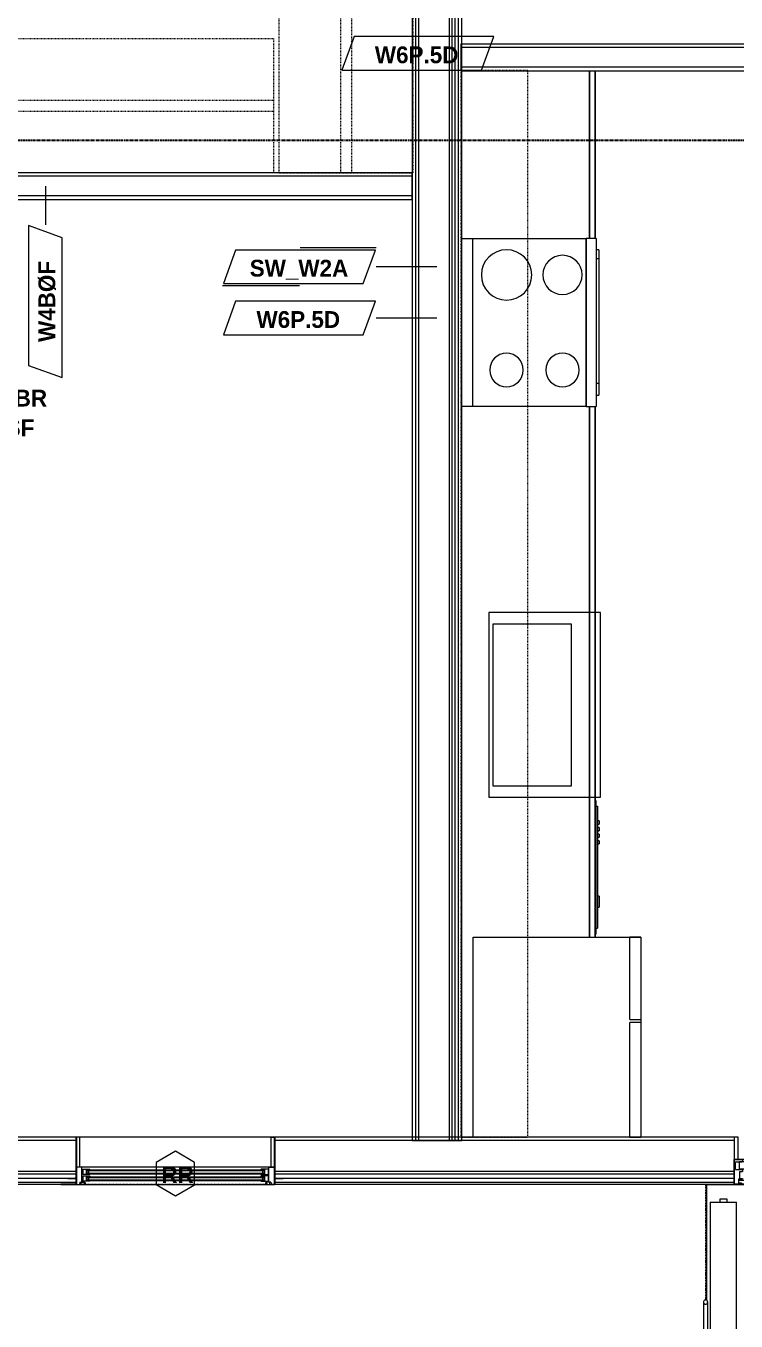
# Model space of a CAD drawing. Header units: inches. Extents: x -4058 to -1781, y 9814 to 12264.
# Drawn here: x -3412.2 to -3285.3, y 9956.2 to 10187.7 of the extents above; entities that cross this region are included whole.
import ezdxf

# ---------------------------------------------------------------- set-up
doc = ezdxf.new("R2010")
doc.units = ezdxf.units.IN
doc.header["$MEASUREMENT"] = 0
for name, pattern in [('Center 1_4_', [0.53125, 0.25, -0.09375, 0.09375, -0.09375]), ('Dash', [0.25, 0.125, -0.125]), ('Grid Line 1_2_', [0.875, 0.5, -0.125, 0.125, -0.125])]:
    doc.linetypes.add(name, pattern=pattern)
for name, color, linetype, lineweight in [('0-1', 7, 'Continuous', 5), ('0-2', 7, 'Continuous', 9), ('A-AREA-IDEN', 2, 'Continuous', 9), ('A-DETL-CNTR-1', 7, 'Center 1_4_', 9), ('A-DETL-GENF-1', 7, 'Continuous', 9), ('A-DETL-GENF-2', 92, 'Continuous', 18), ('A-DETL-GENF-HDLN-1', 7, 'Dash', 9), ('A-DETL-GENF-HDLN-2', 1, 'Continuous', 18), ('A-DOOR', 31, 'Continuous', 18), ('A-DOOR-1', 7, 'Continuous', 9), ('A-DOOR-FRAM-1', 7, 'Continuous', 9), ('A-FLOR-1', 7, 'Continuous', 9), ('A-FLOR-HRAL-1', 7, 'Continuous', 9), ('A-GLAZ', 151, 'Continuous', 18), ('A-GLAZ-1', 10, 'Continuous', 30), ('A-GLAZ-2', 7, 'Continuous', 9), ('A-GLAZ-IDEN', 152, 'Continuous', 9), ('A-WALL', 113, 'Continuous', 18), ('A-WALL-1', 7, 'Continuous', 9), ('A-WALL-2', 250, 'Continuous', 18), ('A-WALL-3', 113, 'Continuous', 9), ('A-WALL-IDEN', 211, 'Continuous', 9), ('I-WALL-1', 7, 'Continuous', 9), ('P-SANR-FIXT', 6, 'Continuous', 9), ('Q-CASE', 31, 'Continuous', 9), ('Q-CASE-HDLN', 31, 'Dash', 9), ('Q-SPCQ', 91, 'Continuous', 9), ('S-BEAM-1', 7, 'Continuous', 9), ('S-GRID-1', 1, 'Grid Line 1_2_', 30)]:
    doc.layers.add(name, color=color, linetype=linetype, lineweight=lineweight)
doc.styles.add('Century Gothic_B', font='GOTHICB.TTF', dxfattribs={"height": 3})

# ---------------------------------------------------------------- blocks, each defined once
blk = doc.blocks.new('Door-Sliding-Marvin-2_Panel_Patio_Door-Essential - LL-MARVIN ESSENTIAL SLIDING - 6_-0_X6_-10_ - 2ND FLOOR 2-3440891-UNIT PLANS - 2ND FLOOR')
at = {"layer": 'A-DETL-GENF-1'}
for p, q in [((-32.87, 2.72), (-32.87, 2.27)), ((-32.61, 2.72), (-32.61, 2.27))]:
    blk.add_line(p, q, dxfattribs=at)
at = {"layer": 'A-DETL-GENF-2'}
for p, q in [((-37.25, 3.19), (-37.25, 3.23)), ((-35.75, 3.23), (-37.25, 3.23)), ((-35.91, 3.19), (-37.25, 3.19)), ((-35.91, 3.19), (-35.91, 3.08)), ((-35.75, 3.08), (-35.91, 3.08)), ((-35, 4.28), (-35.75, 4.28)), ((-35.75, 4.28), (-35.75, -0.19)), ((-35, 3.31), (-35, 4.28)), ((-34.25, 3.31), (-35, 3.31)), ((-34.81, 3.19), (-32.46, 3.19)), ((-34.81, 1.94), (-34.81, 3.19)), ((-34.25, 3.19), (-34.25, 3.31)), ((-32.38, 2.87), (-33.09, 2.87)), ((-33.09, 2.87), (-33.09, 2.12)), ((-32.98, 2.72), (-32.98, 2.87)), ((-32.46, 3.19), (-32.38, 2.87)), ((-35.5, 1.62), (-35.5, 0.25)), ((-35.5, 1.62), (-34.25, 1.62)), ((-35.5, 0.25), (-34.39, 0.25)), ((-32.41, 1.94), (-34.81, 1.94)), ((-34.39, 0.25), (-34.25, 0.1)), ((-34.25, 1.62), (-34.25, 1.94)), ((-34.25, -0.19), (-34.25, 0.1)), ((-33.09, 2.12), (-32.34, 2.12)), ((-32.98, 2.27), (-32.98, 2.12)), ((-32.34, 2), (-32.41, 1.94)), ((-32.34, 2.12), (-32.34, 2)), ((-35.75, -0.19), (-34.25, -0.19)), ((-35.06, -0.22), (-35.75, -0.22)), ((-35.75, -0.22), (-35.75, -4.19)), ((-35.06, -4.19), (-35.06, -0.22)), ((35.06, -0.22), (35.06, -4.19)), ((35.75, -0.22), (35.06, -0.22)), ((35.75, -4.19), (35.75, -0.22)), ((-35.75, -4.19), (-35.06, -4.19)), ((35.06, -4.19), (35.75, -4.19))]:
    blk.add_line(p, q, dxfattribs=at)
at = {"layer": 'A-DETL-GENF-HDLN-1'}
blk.add_line((1.75, 3.94), (33.01, 3.94), dxfattribs=at)
at = {"layer": 'A-DETL-GENF-HDLN-2'}
for p, q in [((-32.87, 2.72), (-32.87, 2.27)), ((-32.61, 2.72), (-32.61, 2.27)), ((-1.29, 3.19), (-1.38, 2.87)), ((-1.38, 2.87), (-0.66, 2.87)), ((0.87, 3.19), (-1.29, 3.19)), ((-1.14, 2.72), (-1.14, 2.27)), ((-0.88, 2.72), (-0.88, 2.27)), ((-0.77, 2.72), (-0.77, 2.87)), ((-0.66, 2.87), (-0.66, 2.12)), ((-0.24, 4.05), (-0.24, 3.53)), ((0.34, 4.05), (-0.24, 4.05)), ((-0.24, 3.53), (1.51, 3.53)), ((0.6, 4.36), (0.34, 4.05)), ((1.35, 4.36), (0.6, 4.36)), ((0.87, 1.72), (0.87, 3.19)), ((1.35, 4.05), (1.35, 4.36)), ((1.35, 4.05), (1.51, 4.05)), ((1.51, 3.69), (1.51, 4.05)), ((1.71, 3.69), (1.51, 3.69)), ((1.51, 3.65), (1.75, 3.65)), ((1.51, 3.53), (1.51, 3.65)), ((1.64, 3.83), (1.64, 3.94)), ((1.75, 3.94), (1.64, 3.94)), ((1.64, 3.83), (1.71, 3.83)), ((1.71, 3.83), (1.71, 3.69)), ((1.75, 3.65), (1.75, 3.94)), ((33.01, 3.94), (33.12, 3.94)), ((33.01, 3.65), (33.01, 3.94)), ((33.25, 3.65), (33.01, 3.65)), ((33.12, 3.83), (33.05, 3.83)), ((33.05, 3.83), (33.05, 3.69)), ((33.05, 3.69), (33.25, 3.69)), ((33.12, 3.83), (33.12, 3.94)), ((33.25, 3.69), (33.25, 4.05)), ((33.41, 4.05), (33.25, 4.05)), ((33.25, 3.53), (33.25, 3.65)), ((35, 3.53), (33.25, 3.53)), ((33.41, 4.05), (33.41, 4.36)), ((33.41, 4.36), (34.16, 4.36)), ((34.16, 4.36), (34.42, 4.05)), ((34.25, 3.19), (34.25, 3.31)), ((34.25, 3.31), (35, 3.31)), ((34.81, 3.19), (34.25, 3.19)), ((34.42, 4.05), (35, 4.05)), ((34.81, 1.94), (34.81, 3.19)), ((35, 4.28), (35.75, 4.28)), ((35, 3.31), (35, 4.28)), ((35.75, 4.28), (35.75, -0.19)), ((35.75, 3.23), (37.25, 3.23)), ((35.75, 3.08), (35.9, 3.08)), ((35.9, 3.19), (35.9, 3.08)), ((35.9, 3.19), (37.25, 3.19)), ((37.25, 3.19), (37.25, 3.23)), ((-0.66, 2.12), (-1.41, 2.12)), ((-1.41, 2.12), (-1.41, 2)), ((-1.41, 2), (-1.34, 1.94)), ((-1.34, 1.94), (0.87, 1.94)), ((0.24, 1.82), (-0.88, 1.72)), ((-0.88, 0.25), (-0.88, 1.72)), ((-0.88, 1.5), (1.29, 1.5)), ((1.34, 0.25), (-0.88, 0.25)), ((-0.77, 2.27), (-0.77, 2.12)), ((-0.43, 1.68), (0.43, 1.76)), ((-0.43, 1.58), (-0.43, 1.68)), ((-0.24, 1.58), (-0.43, 1.58)), ((-0.24, 1.62), (0.87, 1.72)), ((-0.24, 1.62), (-0.24, 1.7)), ((-0.24, 1.51), (-0.24, 1.58)), ((0.24, 1.93), (0.24, 1.86)), ((0.24, 1.86), (0.43, 1.86)), ((0.24, 1.82), (0.24, 1.74)), ((0.43, 1.86), (0.43, 1.76)), ((0.66, 1.19), (0.66, 0.44)), ((1.37, 1.19), (0.66, 1.19)), ((0.66, 0.44), (1.41, 0.44)), ((0.77, 1.04), (0.77, 1.19)), ((0.77, 0.58), (0.77, 0.44)), ((0.88, 1.04), (0.88, 0.58)), ((1.14, 1.04), (1.14, 0.58)), ((1.29, 1.5), (1.37, 1.19)), ((1.41, 0.31), (1.34, 0.25)), ((1.41, 0.44), (1.41, 0.31)), ((33.16, 0.44), (32.41, 0.44)), ((32.41, 0.44), (32.41, 0.31)), ((32.41, 0.31), (32.47, 0.25)), ((32.52, 1.5), (32.44, 1.19)), ((32.44, 1.19), (33.16, 1.19)), ((32.47, 0.25), (34.84, 0.25)), ((34.84, 1.5), (32.52, 1.5)), ((32.68, 1.04), (32.68, 0.58)), ((32.93, 1.04), (32.93, 0.58)), ((33.04, 1.04), (33.04, 1.19)), ((33.04, 0.58), (33.04, 0.44)), ((33.16, 1.19), (33.16, 0.44)), ((34.81, 1.94), (34.25, 1.94)), ((34.25, 1.62), (34.25, 1.94)), ((35.5, 1.62), (34.25, 1.62)), ((34.39, 0.25), (34.25, 0.1)), ((34.25, -0.19), (34.25, 0.1)), ((35.5, 0.25), (34.39, 0.25)), ((34.84, 0.25), (34.84, 1.5)), ((35.5, 1.62), (35.5, 0.25)), ((35.75, -0.19), (34.25, -0.19))]:
    blk.add_line(p, q, dxfattribs=at)
at = {"layer": 'A-DOOR'}
for p, q in [((-32.98, 2.87), (-0.77, 2.87)), ((-32.98, 2.72), (-0.77, 2.72)), ((-32.98, 2.27), (-0.77, 2.27)), ((-32.98, 2.12), (-0.77, 2.12)), ((0.77, 1.19), (33.04, 1.19)), ((0.77, 1.04), (33.04, 1.04)), ((0.77, 0.58), (33.04, 0.58)), ((0.77, 0.44), (33.04, 0.44))]:
    blk.add_line(p, q, dxfattribs=at)
at = {"layer": 'A-DOOR-1'}
for p, q in [((-35.75, 4.25), (35.75, 4.25)), ((-35.75, 4.19), (-35.75, 4.25)), ((-35.75, 4.19), (35.75, 4.19)), ((35.75, 4.25), (35.75, 4.19)), ((40.68, 4.25), (35.75, 4.25)), ((40.68, 4.19), (40.68, 4.25))]:
    blk.add_line(p, q, dxfattribs=at)
at = {"layer": 'A-DOOR-FRAM-1'}
for p, q in [((35.75, 4.28), (-35.75, 4.28)), ((-35.75, 4.28), (-35.75, -0.19)), ((35.75, -0.19), (35.75, 4.28)), ((-35.75, -0.19), (35.75, -0.19))]:
    blk.add_line(p, q, dxfattribs=at)
blk = doc.blocks.new('Window-Double_Hung-Marvin-Essential - 1-WIDE _TEMP LOWER_ ESDH3066-3454270-UNIT PLANS - 2ND FLOOR')
at = {"layer": 'A-DETL-GENF-HDLN-1'}
blk.add_line((16.1, 4.22), (-16.5, 4.22), dxfattribs=at)
at = {"layer": 'A-DETL-GENF-HDLN-2'}
for p, q in [((-19.25, 3.23), (-19.25, 3.19)), ((-17.75, 3.23), (-19.25, 3.23)), ((-19.25, 3.19), (-17.9, 3.19)), ((-17.9, 3.19), (-17.9, 3.08)), ((-17.9, 3.08), (-17.75, 3.08)), ((-17.75, 4.28), (-17.16, 4.28)), ((-17.75, 4.28), (-17.75, 1.19)), ((-17.08, 3.87), (-17.16, 4.28)), ((-17.08, 3.87), (-16.19, 3.87)), ((-16.85, 4.25), (-16.85, 3.87)), ((-16.3, 4.25), (-16.85, 4.25)), ((-16.38, 3.77), (-16.72, 3.77)), ((-16.72, 3.77), (-16.72, 1.19)), ((-15.34, 3.69), (-16.56, 3.69)), ((-16.56, 2.75), (-16.56, 3.69)), ((-16.56, 2.75), (-15.34, 2.75)), ((-15.34, 2.47), (-16.56, 2.47)), ((-16.56, 1.53), (-16.56, 2.47)), ((-16.38, 3.87), (-16.38, 3.77)), ((-16.3, 4.01), (-16.3, 4.25)), ((-16.18, 4.01), (-16.3, 4.01)), ((-16.19, 3.97), (-16.1, 3.97)), ((-16.19, 3.87), (-16.19, 3.97)), ((-16.18, 4.22), (-16.1, 4.22)), ((-16.18, 4.22), (-16.18, 4.01)), ((-16.1, 3.97), (-16.1, 4.22)), ((-15.94, 2.87), (-15.94, 3.59)), ((-15.94, 3.59), (-15.28, 3.59)), ((-15.28, 2.87), (-15.94, 2.87)), ((-15.94, 1.65), (-15.94, 2.37)), ((-15.94, 2.37), (-15.28, 2.37)), ((-15.84, 2.88), (-15.84, 3.57)), ((-15.84, 1.66), (-15.84, 2.35)), ((-15.54, 3.01), (-15.54, 3.45)), ((-15.34, 3.69), (-15.28, 3.63)), ((-15.34, 2.75), (-15.28, 2.81)), ((-15.34, 2.47), (-15.28, 2.41)), ((-15.28, 3.59), (-15.28, 3.63)), ((-15.28, 2.81), (-15.28, 2.87)), ((-15.28, 2.37), (-15.28, 2.41)), ((15.34, 3.69), (15.28, 3.63)), ((15.28, 3.59), (15.28, 3.63)), ((15.94, 3.59), (15.28, 3.59)), ((15.28, 2.81), (15.28, 2.87)), ((15.28, 2.87), (15.94, 2.87)), ((15.34, 2.75), (15.28, 2.81)), ((15.34, 2.47), (15.28, 2.41)), ((15.28, 2.37), (15.28, 2.41)), ((15.94, 2.37), (15.28, 2.37)), ((15.34, 3.69), (16.56, 3.69)), ((16.56, 2.75), (15.34, 2.75)), ((15.34, 2.47), (16.56, 2.47)), ((15.54, 3.01), (15.54, 3.45)), ((15.84, 2.88), (15.84, 3.57)), ((15.84, 1.66), (15.84, 2.35)), ((15.94, 2.87), (15.94, 3.59)), ((15.94, 1.65), (15.94, 2.37)), ((16.18, 4.22), (16.1, 4.22)), ((16.1, 3.97), (16.1, 4.22)), ((16.19, 3.97), (16.1, 3.97)), ((16.18, 4.22), (16.18, 4.01)), ((16.18, 4.01), (16.3, 4.01)), ((16.19, 3.87), (16.19, 3.97)), ((17.08, 3.87), (16.19, 3.87)), ((16.3, 4.01), (16.3, 4.25)), ((16.3, 4.25), (16.85, 4.25)), ((16.38, 3.87), (16.38, 3.77)), ((16.38, 3.77), (16.72, 3.77)), ((16.56, 2.75), (16.56, 3.69)), ((16.56, 1.53), (16.56, 2.47)), ((16.72, 3.77), (16.72, 1.19)), ((16.85, 4.25), (16.85, 3.87)), ((17.08, 3.87), (17.16, 4.28)), ((17.75, 4.28), (17.16, 4.28)), ((17.75, 4.28), (17.75, 1.19)), ((17.75, 3.23), (19.25, 3.23)), ((17.9, 3.08), (17.75, 3.08)), ((17.9, 3.19), (17.9, 3.08)), ((19.25, 3.19), (17.9, 3.19)), ((19.25, 3.23), (19.25, 3.19)), ((-16.72, 1.19), (-17.75, 1.19)), ((-17.13, 1.16), (-17.13, -4.19)), ((-16.56, 1.53), (-15.34, 1.53)), ((-15.28, 1.65), (-15.94, 1.65)), ((-15.54, 1.79), (-15.54, 2.23)), ((-15.34, 1.53), (-15.28, 1.59)), ((-15.28, 1.59), (-15.28, 1.65)), ((15.28, 1.59), (15.28, 1.65)), ((15.28, 1.65), (15.94, 1.65)), ((15.34, 1.53), (15.28, 1.59)), ((16.56, 1.53), (15.34, 1.53)), ((15.54, 1.79), (15.54, 2.23)), ((16.72, 1.19), (17.75, 1.19)), ((17.12, -4.19), (17.12, 1.16)), ((-17.13, -4.19), (-17.75, -4.19)), ((17.12, -4.19), (17.75, -4.19))]:
    blk.add_line(p, q, dxfattribs=at)
at = {"layer": 'A-GLAZ'}
for p, q in [((15.84, 3.57), (-15.84, 3.57)), ((15.84, 3.45), (-15.84, 3.45)), ((15.84, 3.01), (-15.84, 3.01)), ((15.84, 2.88), (-15.84, 2.88)), ((15.84, 2.35), (-15.84, 2.35)), ((15.84, 2.23), (-15.84, 2.23)), ((15.84, 1.79), (-15.84, 1.79)), ((15.84, 1.66), (-15.84, 1.66))]:
    blk.add_line(p, q, dxfattribs=at)
at = {"layer": 'A-GLAZ-1'}
for p, q in [((-17.75, 4.28), (-17.75, 1.19)), ((17.75, 1.19), (17.75, 4.28)), ((-17.75, 1.16), (-17.75, -4.19)), ((17.75, -4.19), (17.75, 1.16))]:
    blk.add_line(p, q, dxfattribs=at)
at = {"layer": 'A-GLAZ-2'}
for p, q in [((17.75, 4.28), (-17.75, 4.28)), ((20.46, 4.25), (17.75, 4.25)), ((17.75, 4.19), (20.46, 4.19)), ((20.46, 4.19), (20.46, 4.25)), ((-17.75, 1.19), (17.75, 1.19)), ((-17.75, -4.19), (17.75, -4.19))]:
    blk.add_line(p, q, dxfattribs=at)
blk = doc.blocks.new('Railing - Baluster_01-2700443-UNIT PLANS - 2ND FLOOR')
at = {"layer": 'A-FLOR-HRAL-1'}
for p, q in [((-0.59, 1.18), (0.59, 1.18)), ((-0.59, 0.59), (-0.59, 1.18)), ((0.59, 1.18), (0.59, 0.59))]:
    blk.add_line(p, q, dxfattribs=at)
blk = doc.blocks.new('Railing - Railing-3415178-UNIT PLANS - 2ND FLOOR')
at = {"layer": 'A-FLOR-HRAL-1'}
for p, q in [((-3289.9, 9977.44), (-3289.9, 9933.33)), ((-3289.9, 9977.44), (-3289.43, 9977.44)), ((-3289.43, 9977.44), (-3285.65, 9977.44)), ((-3285.65, 9977.44), (-3285.17, 9977.44)), ((-3285.17, 9938.05), (-3285.17, 9977.44)), ((-3181.07, 9977.44), (-3181.07, 9938.05)), ((-3181.07, 9977.44), (-3180.6, 9977.44)), ((-3180.6, 9977.44), (-3176.82, 9977.44)), ((-3176.82, 9977.44), (-3176.35, 9977.44)), ((-3176.35, 9933.33), (-3176.35, 9977.44)), ((-3181.07, 9938.05), (-3285.17, 9938.05)), ((-3289.9, 9933.33), (-3176.35, 9933.33))]:
    blk.add_line(p, q, dxfattribs=at)
for points, knots in [([(-3285.65, 9937.58), (-3285.61, 9937.62), (-3285.54, 9937.68), (-3285.47, 9937.76), (-3285.42, 9937.81), (-3285.38, 9937.84), (-3285.35, 9937.88), (-3285.32, 9937.91), (-3285.29, 9937.93), (-3285.26, 9937.96), (-3285.24, 9937.99), (-3285.21, 9938.02), (-3285.18, 9938.04), (-3285.17, 9938.05), (-3285.17, 9938.05)], [0, 0, 0, 0, 0.166667, 0.25, 0.333333, 0.375, 0.416667, 0.5, 0.541667, 0.583333, 0.666667, 0.75, 0.833333, 1, 1, 1, 1]), ([(-3180.6, 9937.58), (-3180.64, 9937.62), (-3180.7, 9937.68), (-3180.78, 9937.76), (-3180.83, 9937.81), (-3180.86, 9937.84), (-3180.9, 9937.88), (-3180.93, 9937.91), (-3180.96, 9937.93), (-3180.98, 9937.96), (-3181.01, 9937.99), (-3181.04, 9938.02), (-3181.07, 9938.04), (-3181.07, 9938.05), (-3181.07, 9938.05)], [0, 0, 0, 0, 0.166667, 0.25, 0.333333, 0.375, 0.416667, 0.5, 0.541667, 0.583333, 0.666667, 0.75, 0.833333, 1, 1, 1, 1]), ([(-3289.9, 9933.33), (-3289.9, 9933.33), (-3289.89, 9933.34), (-3289.86, 9933.36), (-3289.84, 9933.39), (-3289.81, 9933.42), (-3289.78, 9933.44), (-3289.75, 9933.47), (-3289.71, 9933.51), (-3289.67, 9933.55), (-3289.64, 9933.59), (-3289.6, 9933.63), (-3289.53, 9933.7), (-3289.47, 9933.76), (-3289.43, 9933.8)], [0, 0, 0, 0, 0.166667, 0.25, 0.333333, 0.416667, 0.458333, 0.5, 0.583333, 0.666667, 0.708333, 0.75, 0.833333, 1, 1, 1, 1]), ([(-3176.35, 9933.33), (-3176.35, 9933.33), (-3176.36, 9933.34), (-3176.38, 9933.36), (-3176.41, 9933.39), (-3176.44, 9933.42), (-3176.47, 9933.44), (-3176.49, 9933.47), (-3176.53, 9933.51), (-3176.58, 9933.55), (-3176.61, 9933.59), (-3176.65, 9933.63), (-3176.72, 9933.7), (-3176.78, 9933.76), (-3176.82, 9933.8)], [0, 0, 0, 0, 0.166667, 0.25, 0.333333, 0.416667, 0.458333, 0.5, 0.583333, 0.666667, 0.708333, 0.75, 0.833333, 1, 1, 1, 1])]:
    blk.add_open_spline(points, degree=3, knots=knots, dxfattribs=at)
blk.add_blockref('Railing - Baluster_01-2700443-UNIT PLANS - 2ND FLOOR', (-3287.54, 9976.85))
blk = doc.blocks.new('Walls 74 - Walls 1-3287864-UNIT PLANS - 2ND FLOOR')
at = {"layer": 'S-BEAM-1'}
for p, q in [((-3291.09, 9959.59), (-3291.09, 9940.65)), ((-3290.34, 9940.65), (-3290.34, 9959.59))]:
    blk.add_line(p, q, dxfattribs=at)
at = {"layer": 'S-BEAM-1', "flags": 128}
for points in [[(-3290.34, 9959.59), (-3290.36, 9959.68), (-3290.39, 9959.77), (-3290.44, 9959.85), (-3290.51, 9959.92), (-3290.59, 9959.96), (-3290.67, 9959.99), (-3290.76, 9959.99), (-3290.85, 9959.96), (-3290.93, 9959.92), (-3291, 9959.85), (-3291.05, 9959.77), (-3291.08, 9959.68), (-3291.09, 9959.59)], [(-3291.09, 9959.59), (-3291.08, 9959.49), (-3291.05, 9959.4), (-3291, 9959.32), (-3290.93, 9959.26), (-3290.85, 9959.21), (-3290.76, 9959.19), (-3290.67, 9959.19), (-3290.59, 9959.21), (-3290.51, 9959.26), (-3290.44, 9959.32), (-3290.39, 9959.4), (-3290.36, 9959.49), (-3290.34, 9959.59)]]:
    blk.add_lwpolyline(points, dxfattribs=at)
at = {"layer": 'S-BEAM-1'}
blk.add_ellipse((-3290.72, 9940.65), major_axis=(0.375, 0), ratio=0.93544, start_param=3.141593, end_param=5.223489, dxfattribs=at)
blk = doc.blocks.new('CTR - 1st Phase - Shell_rvt-1-UNIT PLANS - 2ND FLOOR')
at = {"layer": 'A-DETL-CNTR-1'}
blk.add_line((-3290.72, 9980.69), (-3290.72, 9959.99), dxfattribs=at)
at = {"layer": 'A-FLOR-1'}
blk.add_line((-3290.54, 9980.63), (-3290.54, 9959.93), dxfattribs=at)
at = {"layer": 'A-WALL-1'}
for p, q in [((-3403.21, 9989.06), (-3487.99, 9989.06)), ((-3332.29, 9989.06), (-3367.71, 9989.06)), ((-3285.61, 9989.06), (-3302.29, 9989.06)), ((-3403.21, 9983.69), (-3403.21, 9983.72)), ((-3367.71, 9983.72), (-3367.71, 9983.69)), ((-3285.61, 9985.06), (-3285.61, 9985.1)), ((-3482.91, 9980.69), (-3405.92, 9980.69)), ((-3367.71, 9980.69), (-3285.61, 9980.69))]:
    blk.add_line(p, q, dxfattribs=at)
at = {"layer": 'A-WALL-2'}
for p, q in [((-3403.21, 9988.44), (-3487.99, 9988.44)), ((-3285.61, 9988.44), (-3367.71, 9988.44)), ((-3403.21, 9982.94), (-3487.99, 9982.94)), ((-3403.21, 9982.44), (-3481.16, 9982.44)), ((-3403.21, 9981.69), (-3481.16, 9981.69)), ((-3403.21, 9980.94), (-3481.16, 9980.94)), ((-3285.61, 9982.94), (-3367.71, 9982.94)), ((-3285.61, 9982.44), (-3367.71, 9982.44)), ((-3285.61, 9981.69), (-3367.71, 9981.69)), ((-3285.61, 9980.94), (-3367.71, 9980.94))]:
    blk.add_line(p, q, dxfattribs=at)
at = {"layer": '0-2', "rotation": 180}
for name, p in [('Window-Double_Hung-Marvin-Essential - 1-WIDE _TEMP LOWER_ ESDH3066-3454270-UNIT PLANS - 2ND FLOOR', (-3385.46, 9984.88)), ('Door-Sliding-Marvin-2_Panel_Patio_Door-Essential - LL-MARVIN ESSENTIAL SLIDING - 6_-0_X6_-10_ - 2ND FLOOR 2-3440891-UNIT PLANS - 2ND FLOOR', (-3249.86, 9984.88))]:
    blk.add_blockref(name, p, dxfattribs=at)
at = {"layer": '0-2'}
for name in ['Railing - Railing-3415178-UNIT PLANS - 2ND FLOOR', 'Walls 74 - Walls 1-3287864-UNIT PLANS - 2ND FLOOR']:
    blk.add_blockref(name, (0, 0), dxfattribs=at)
blk = doc.blocks.new('CTR - 1st Phase - Common Walls_rvt-1-UNIT PLANS - 2ND FLOOR')
at = {"layer": 'A-WALL-2'}
for p, q in [((-3342.54, 10373.41), (-3342.54, 9988.44)), ((-3342.04, 10373.41), (-3342.04, 9988.44)), ((-3336.54, 10373.41), (-3336.54, 9988.44)), ((-3336.04, 10373.41), (-3336.04, 9988.44)), ((-3335.54, 10373.41), (-3335.54, 9988.44)), ((-3334.91, 10373.41), (-3334.91, 9988.44))]:
    blk.add_line(p, q, dxfattribs=at)
at = {"layer": 'I-WALL-1'}
for p, q in [((-3334.29, 9988.44), (-3334.29, 10334.66)), ((-3343.16, 10246.6), (-3343.16, 9988.44)), ((-3343.16, 9988.44), (-3334.29, 9988.44))]:
    blk.add_line(p, q, dxfattribs=at)
blk = doc.blocks.new('CTR - 1st Phase - Structure_rvt-1-UNIT PLANS - 2ND FLOOR')
at = {"layer": 'S-GRID-1'}
blk.add_line((-1781.27, 10167.19), (-4041.78, 10167.19), dxfattribs=at)
blk = doc.blocks.new('OD_CW_Base Cabinet - OD_CW_Base Cabinet-3857763-UNIT PLANS - 2ND FLOOR')
at = {"layer": 'Q-CASE'}
for p, q in [((36.49, 0), (131.34, 0)), ((161.34, 0), (191.34, 0))]:
    blk.add_line(p, q, dxfattribs=at)
blk = doc.blocks.new('OD_CW_Upper Cabinet - OD_CW_Upper Cabinet-4366994-UNIT PLANS - 2ND FLOOR')
at = {"layer": 'Q-CASE-HDLN'}
for p, q in [((191.34, 24), (0.74, 24)), ((0.74, 24), (0.74, 12)), ((191.34, 12), (191.34, 24)), ((0.74, 12), (191.34, 12))]:
    blk.add_line(p, q, dxfattribs=at)
blk = doc.blocks.new('OD_CW_Closet - OD_CW_Closet-3802031-UNIT PLANS - 2ND FLOOR')
at = {"layer": 'Q-CASE-HDLN'}
for p, q in [((80.99, 24), (0.74, 24)), ((0.74, 24), (0.74, 0)), ((80.99, 0), (80.99, 24)), ((0.74, 13), (80.99, 13)), ((0.74, 11), (80.99, 11)), ((0.74, 0), (80.99, 0))]:
    blk.add_line(p, q, dxfattribs=at)
blk = doc.blocks.new('OD_CW_Closet - OD_CW_Closet-3850351-UNIT PLANS - 2ND FLOOR')
at = {"layer": 'Q-CASE-HDLN'}
for p, q in [((0.74, -24), (0.74, 0)), ((0.74, 0), (62.72, 0)), ((62.72, 0), (62.72, -24)), ((0.74, -11), (62.72, -11)), ((0.74, -13), (62.72, -13)), ((62.72, -24), (0.74, -24))]:
    blk.add_line(p, q, dxfattribs=at)
blk = doc.blocks.new('Refrigerator_-_Side-by-Side_6047 - 36_ X 30_-1372843-UNIT PLANS - 2ND FLOOR')
at = {"layer": 'Q-SPCQ'}
for p, q in [((-17.88, 15.58), (17.87, 15.58)), ((-17.88, -14.42), (-17.88, 15.58)), ((-17.88, 15.58), (-3.13, 15.58)), ((-17.88, 15.58), (-17.88, 13.58)), ((-3.13, 13.58), (-3.13, 15.58)), ((-2.63, 15.58), (17.87, 15.58)), ((-2.63, 15.58), (-2.63, 13.58)), ((17.87, 15.58), (17.87, -14.42)), ((17.87, 13.58), (17.87, 15.58)), ((-3.13, 13.58), (-17.88, 13.58)), ((17.87, 13.58), (-2.63, 13.58)), ((17.87, -14.42), (-17.88, -14.42))]:
    blk.add_line(p, q, dxfattribs=at)
blk = doc.blocks.new('Stainless Steel Farmhous Kitchen Sink - Stainless Steel Farmhous Kitchen Sink-2443921-UNIT PLANS - 2ND FLOOR')
at = {"layer": 'P-SANR-FIXT'}
for p, q in [((0, -2.25), (-33, -2.25)), ((-33, -2.25), (-33, -22.2)), ((0, -22.2), (0, -2.25)), ((-31, -16.96), (-31, -3)), ((-31, -3), (-2, -3)), ((-2, -3), (-2, -16.96)), ((-2, -16.96), (-31, -16.96)), ((-33, -22.2), (0, -22.2))]:
    blk.add_line(p, q, dxfattribs=at)
blk = doc.blocks.new('Wall Tag - Arch Wall-3956453-UNIT PLANS - 2ND FLOOR')
at = {"layer": 'A-WALL-IDEN'}
for p, q in [((-0.3561, 0.0937), (-0.4244, -0.0937)), ((0.4244, 0.0937), (-0.3561, 0.0937)), ((0.3561, -0.0937), (0.4244, 0.0937)), ((-0.4244, -0.0937), (0.3561, -0.0937))]:
    blk.add_line(p, q, dxfattribs=at)
blk = doc.blocks.new('Wall Tag - Shear Wall-3956451-UNIT PLANS - 2ND FLOOR')
at = {"layer": 'A-WALL-IDEN'}
for p, q in [((-0.3561, 0.0937), (-0.4244, -0.0937)), ((0.4244, 0.0937), (-0.3561, 0.0937)), ((0.4291, 0.1068), (0.0033, 0.1068)), ((0.3561, -0.0937), (0.4244, 0.0937)), ((0, -0.1068), (-0.4291, -0.1068)), ((-0.4244, -0.0937), (0.3561, -0.0937))]:
    blk.add_line(p, q, dxfattribs=at)
blk = doc.blocks.new('Window Tag - ONE-4156801-UNIT PLANS - 2ND FLOOR')
at = {"layer": 'A-GLAZ-IDEN'}
for p, q in [((0, 0.125), (-0.1071, 0.0619)), ((0.107, 0.062), (0, 0.125)), ((-0.1071, 0.0619), (-0.1071, -0.0619)), ((0.107, -0.0624), (0.107, 0.062)), ((-0.1071, -0.0619), (0, -0.125)), ((0, -0.125), (0.107, -0.0624))]:
    blk.add_line(p, q, dxfattribs=at)

msp = doc.modelspace()

# ---------------------------------------------------------------- linework, layer by layer
at = {"layer": 'A-WALL'}
for p, q in [((-3218.47, 10183.79), (-3334.47, 10183.79)), ((-3227.6, 10180.29), (-3334.47, 10180.29)), ((-3343.16, 10160.79), (-3445.83, 10160.79)), ((-3343.16, 10157.29), (-3447.28, 10157.29))]:
    msp.add_line(p, q, dxfattribs=at)
at = {"layer": 'A-WALL-3'}
for p, q in [((-3219.1, 10184.41), (-3334.47, 10184.41)), ((-3334.47, 10184.41), (-3334.47, 10179.66)), ((-3334.47, 10179.66), (-3228.22, 10179.66)), ((-3343.16, 10161.41), (-3445.57, 10161.41)), ((-3343.16, 10156.66), (-3343.16, 10161.41)), ((-3447.54, 10156.66), (-3343.16, 10156.66))]:
    msp.add_line(p, q, dxfattribs=at)
at = {"layer": 'A-WALL-IDEN'}
for p, q in [((-3408.69, 10159.04), (-3408.69, 10152.11)), ((-3338.72, 10144.61), (-3349.57, 10144.61)), ((-3338.72, 10135.44), (-3349.57, 10135.44))]:
    msp.add_line(p, q, dxfattribs=at)
at = {"layer": 'Q-CASE'}
for p, q in [((-3311.47, 10179.66), (-3311.47, 10149.66)), ((-3311.47, 10149.66), (-3311.47, 10179.66)), ((-3310.47, 10179.66), (-3310.47, 10149.66)), ((-3311.47, 10119.66), (-3311.47, 10024.81)), ((-3311.47, 10024.81), (-3311.47, 10119.66)), ((-3310.47, 10119.66), (-3310.47, 10024.81))]:
    msp.add_line(p, q, dxfattribs=at)
at = {"layer": 'Q-SPCQ'}
for p, q in [((-3334.29, 10149.66), (-3332.29, 10149.66)), ((-3332.29, 10149.66), (-3312.04, 10149.66)), ((-3332.29, 10119.66), (-3332.29, 10149.66)), ((-3312.04, 10119.66), (-3312.04, 10149.66)), ((-3310.29, 10149.66), (-3312.04, 10149.66)), ((-3312.04, 10149.66), (-3312.04, 10119.66)), ((-3310.29, 10149.66), (-3310.29, 10119.66)), ((-3309.79, 10147.66), (-3310.29, 10147.66)), ((-3309.79, 10147.66), (-3309.79, 10146.05)), ((-3309.79, 10146.05), (-3310.29, 10146.05)), ((-3309.79, 10146.05), (-3309.79, 10123.79)), ((-3310.29, 10123.79), (-3309.79, 10123.79)), ((-3309.79, 10123.79), (-3309.79, 10121.66)), ((-3310.29, 10121.66), (-3309.79, 10121.66)), ((-3332.29, 10119.66), (-3334.29, 10119.66)), ((-3312.04, 10119.66), (-3332.29, 10119.66)), ((-3312.04, 10119.66), (-3310.29, 10119.66)), ((-3310.45, 10049.31), (-3310.47, 10049.31)), ((-3310.26, 10048.24), (-3310.26, 10049.12)), ((-3310.26, 10025.51), (-3310.26, 10048.24)), ((-3310.26, 10048.22), (-3310.01, 10048.22)), ((-3310.01, 10048.22), (-3310.01, 10026.41)), ((-3309.76, 10045.6), (-3310.01, 10045.6)), ((-3310.01, 10045.01), (-3309.76, 10045.01)), ((-3309.76, 10044.42), (-3310.01, 10044.42)), ((-3310.01, 10043.83), (-3309.76, 10043.83)), ((-3309.76, 10045.6), (-3309.76, 10045.01)), ((-3309.76, 10044.42), (-3309.76, 10043.83)), ((-3309.76, 10043.24), (-3310.01, 10043.24)), ((-3310.01, 10042.65), (-3309.76, 10042.65)), ((-3309.76, 10042.05), (-3310.01, 10042.05)), ((-3310.01, 10041.46), (-3309.76, 10041.46)), ((-3309.76, 10043.24), (-3309.76, 10042.65)), ((-3309.76, 10042.05), (-3309.76, 10041.46)), ((-3309.76, 10032.11), (-3310.01, 10032.11)), ((-3309.76, 10032.11), (-3309.76, 10031.12)), ((-3310.01, 10030.14), (-3309.76, 10030.14)), ((-3309.76, 10031.12), (-3309.76, 10030.14)), ((-3310.47, 10025.31), (-3310.45, 10025.31)), ((-3310.26, 10026.41), (-3310.01, 10026.41))]:
    msp.add_line(p, q, dxfattribs=at)
for centre, radius, start, end in [((-3326.29, 10143.16), 4.5, 90, 270), ((-3326.29, 10143.16), 4.5, 270, 90), ((-3316.29, 10143.16), 3.5, 90, 270), ((-3316.29, 10143.16), 3.5, 270, 90), ((-3326.29, 10126.16), 3, 90, 270), ((-3326.29, 10126.16), 3, 270, 90), ((-3316.29, 10126.16), 3, 90, 270), ((-3316.29, 10126.16), 3, 270, 90), ((-3311.33, 10048.24), 1.07, 0, 36.3436), ((-3310.45, 10049.12), 0.197, 0, 90), ((-3310.45, 10025.51), 0.197, 270, 0), ((-3310.45, 10025.51), 0.197, 285, 345)]:
    msp.add_arc(centre, radius, start, end, dxfattribs=at)

# ---------------------------------------------------------------- block references
at = {"layer": '0-1'}
for name in ['CTR - 1st Phase - Structure_rvt-1-UNIT PLANS - 2ND FLOOR', 'CTR - 1st Phase - Shell_rvt-1-UNIT PLANS - 2ND FLOOR', 'CTR - 1st Phase - Common Walls_rvt-1-UNIT PLANS - 2ND FLOOR']:
    msp.add_blockref(name, (0, 0), dxfattribs=at)
at = {"layer": 'A-GLAZ-IDEN', "xscale": 31.99999999999999, "yscale": 31.99999999999999, "zscale": 31.99999999999999}
msp.add_blockref('Window Tag - ONE-4156801-UNIT PLANS - 2ND FLOOR', (-3385.46, 9982.56), dxfattribs=at)
at = {"layer": 'A-WALL-IDEN', "xscale": 31.99999999999999, "yscale": 31.99999999999999, "zscale": 31.99999999999999}
for name, p in [('Wall Tag - Arch Wall-3956453-UNIT PLANS - 2ND FLOOR', (-3342.14, 10182.74)), ('Wall Tag - Shear Wall-3956451-UNIT PLANS - 2ND FLOOR', (-3363.3, 10144.61)), ('Wall Tag - Arch Wall-3956453-UNIT PLANS - 2ND FLOOR', (-3363.3, 10135.44))]:
    msp.add_blockref(name, p, dxfattribs=at)
at = {"layer": 'A-WALL-IDEN', "xscale": 31.99999999999999, "yscale": 31.99999999999999, "zscale": 31.99999999999999, "rotation": 89.99999999999955}
msp.add_blockref('Wall Tag - Arch Wall-3956453-UNIT PLANS - 2ND FLOOR', (-3408.69, 10138.38), dxfattribs=at)
at = {"layer": 'P-SANR-FIXT', "rotation": 90.0000000000002}
msp.add_blockref('Stainless Steel Farmhous Kitchen Sink - Stainless Steel Farmhous Kitchen Sink-2443921-UNIT PLANS - 2ND FLOOR', (-3331.7, 10082.81), dxfattribs=at)
at = {"layer": 'Q-CASE'}
for name, p, rotation in [('OD_CW_Closet - OD_CW_Closet-3802031-UNIT PLANS - 2ND FLOOR', (-3366.97, 10242.4), 269.9999999999985), ('OD_CW_Upper Cabinet - OD_CW_Upper Cabinet-4366994-UNIT PLANS - 2ND FLOOR', (-3310.47, 9988.33), 90.00000000001555), ('OD_CW_Base Cabinet - OD_CW_Base Cabinet-3857763-UNIT PLANS - 2ND FLOOR', (-3310.47, 9988.33), 89.99999999999541)]:
    msp.add_blockref(name, p, dxfattribs=dict(at, rotation=rotation))
msp.add_blockref('OD_CW_Closet - OD_CW_Closet-3850351-UNIT PLANS - 2ND FLOOR', (-3430.66, 10185.41), dxfattribs=at)
at = {"layer": 'Q-SPCQ', "rotation": 270.0000000000006}
msp.add_blockref('Refrigerator_-_Side-by-Side_6047 - 36_ X 30_-1372843-UNIT PLANS - 2ND FLOOR', (-3317.86, 10006.94), dxfattribs=at)

# ---------------------------------------------------------------- texts
at = {"layer": 'A-AREA-IDEN', "char_height": 3, "attachment_point": 1, "style": 'Century Gothic_B'}
for s, insert, width in [('2BD - BR', (-3425.77, 10122.64), 20.604), ('173 SF', (-3423.6, 10117.34), 15.352)]:
    msp.add_mtext(s, dxfattribs=dict(at, insert=insert, width=width))
at = {"layer": 'A-GLAZ-IDEN', "insert": (-3387.97, 9983.85), "char_height": 3, "width": 6.06, "attachment_point": 1, "style": 'Century Gothic_B'}
msp.add_mtext('RR', dxfattribs=at)
at = {"layer": 'A-WALL-IDEN', "char_height": 3, "attachment_point": 1, "style": 'Century Gothic_B'}
for s, insert, width in [('W6P.5D', (-3349.82, 10183.99), 18.483), ('SW_W2A', (-3372.18, 10145.86), 21.412), ('W6P.5D', (-3370.97, 10136.69), 18.483)]:
    msp.add_mtext(s, dxfattribs=dict(at, insert=insert, width=width))
at = {"layer": 'A-WALL-IDEN', "insert": (-3409.94, 10131.17), "char_height": 3, "width": 17.372, "attachment_point": 1, "rotation": 90, "style": 'Century Gothic_B'}
msp.add_mtext('W4BØF', dxfattribs=at)

doc.saveas('drawing.dxf')
